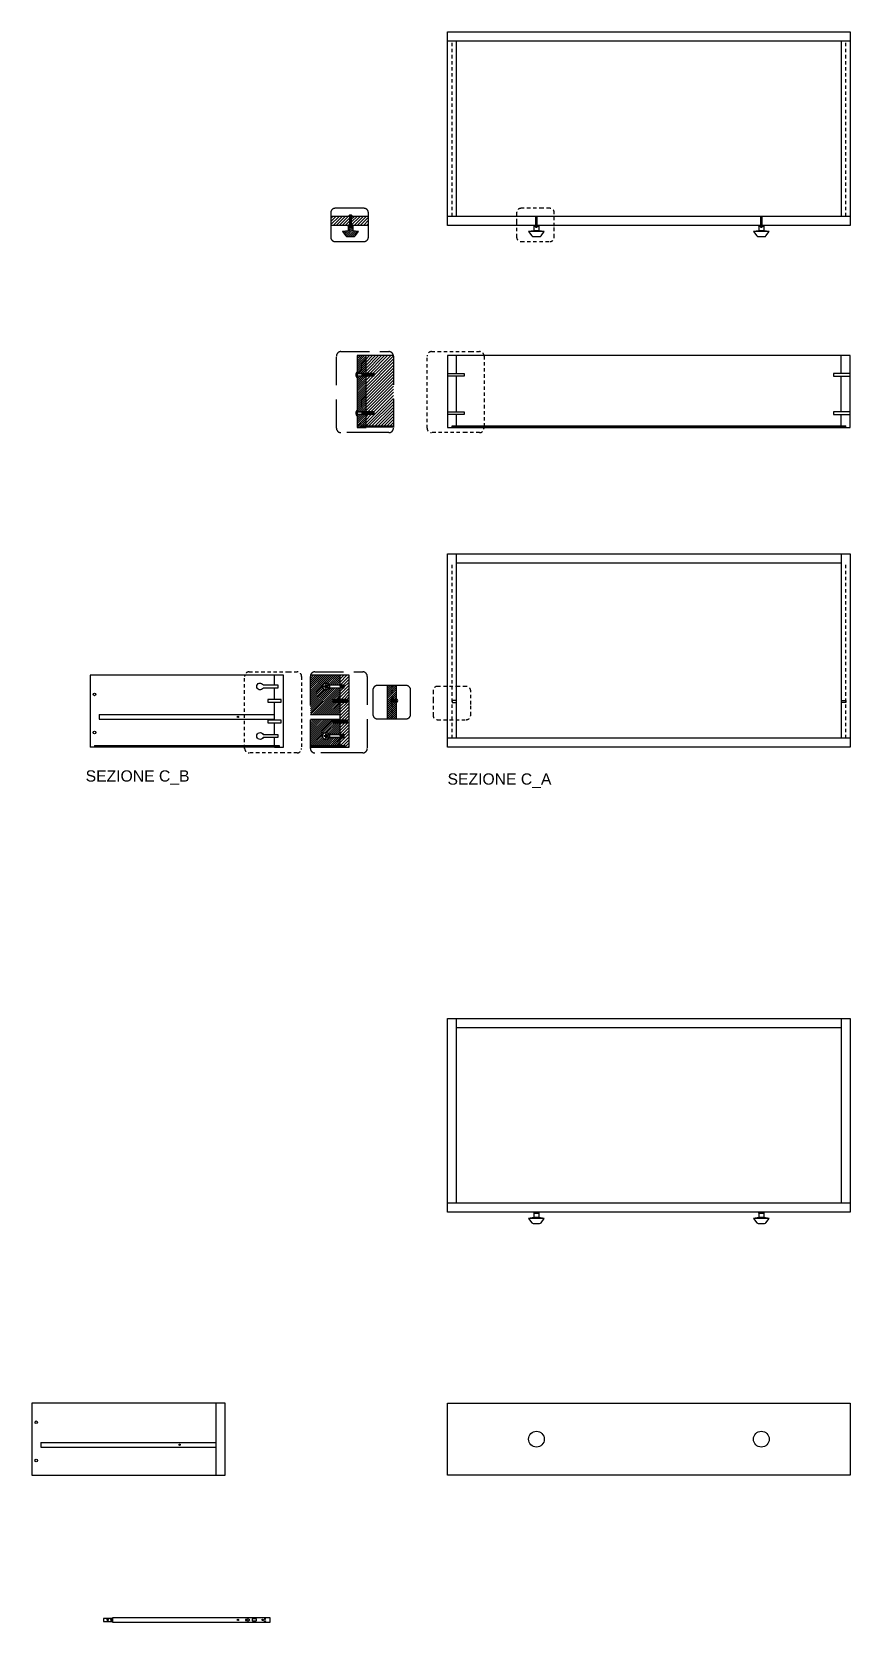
# Model space of a CAD drawing. Header units: millimetres. Extents: x 26 to 1126, y -10 to 924.
# Drawn here: x 944.1 to 1126.1, y 400.4 to 753.7 of the extents above; entities that cross this region are included whole.
import ezdxf

# ---------------------------------------------------------------- set-up
doc = ezdxf.new("R2010")
doc.units = ezdxf.units.MM
doc.linetypes.add('JIS_02_0.7', pattern=[1.35, 0.75, -0.6])
doc.linetypes.add('TRATTEGGIATA2', pattern=[9.525, 6.35, -3.175])
for name, color, linetype in [('campitura', 9, 'Continuous'), ('elementi sezionati', 5, 'Continuous'), ('Sez1', 150, 'Continuous'), ('sezioni', 2, 'Continuous'), ('sezioni1-10', 170, 'Continuous'), ('simboli', 7, 'Continuous'), ('Vano viti', 130, 'Continuous'), ('Viti', 50, 'Continuous'), ('viti dietro', 249, 'Continuous')]:
    doc.layers.add(name, color=color, linetype=linetype)
doc.styles.get("Standard").update_dxf_attribs({"font": 'arial.ttf'})

# ---------------------------------------------------------------- blocks, each defined once
blk = doc.blocks.new('d')
for p, q in [((40.43, 232.18), (40.47, 232.22)), ((40.46, 231.87), (40.43, 231.84)), ((40.49, 232.17), (40.46, 231.87)), ((40.48, 231.82), (40.46, 231.87)), ((40.47, 232.22), (40.49, 232.17)), ((40.53, 231.87), (40.48, 231.82)), ((40.49, 232.17), (40.54, 232.22)), ((40.56, 232.17), (40.53, 231.87)), ((40.55, 231.82), (40.53, 231.87)), ((40.54, 232.22), (40.56, 232.17)), ((40.6, 231.87), (40.55, 231.82)), ((40.56, 232.17), (40.61, 232.22)), ((40.63, 232.17), (40.6, 231.87)), ((40.62, 231.82), (40.6, 231.87)), ((40.61, 232.22), (40.63, 232.17)), ((40.67, 231.87), (40.62, 231.82)), ((40.63, 232.17), (40.68, 232.22)), ((40.7, 232.17), (40.67, 231.87)), ((40.69, 231.82), (40.67, 231.87)), ((40.68, 232.22), (40.7, 232.17)), ((40.74, 231.87), (40.69, 231.82)), ((40.7, 232.17), (40.75, 232.22)), ((40.77, 232.17), (40.74, 231.87)), ((40.76, 231.82), (40.74, 231.87)), ((40.75, 232.22), (40.77, 232.17)), ((40.81, 231.87), (40.76, 231.82)), ((40.77, 232.17), (40.82, 232.22)), ((40.84, 232.17), (40.81, 231.87)), ((40.83, 231.82), (40.81, 231.87)), ((40.82, 232.22), (40.84, 232.17)), ((40.88, 231.87), (40.83, 231.82)), ((40.84, 232.17), (40.89, 232.22)), ((40.91, 232.17), (40.88, 231.87)), ((40.9, 231.82), (40.88, 231.87)), ((40.89, 232.22), (40.91, 232.17)), ((40.95, 231.87), (40.9, 231.82)), ((40.91, 232.17), (40.96, 232.22)), ((40.98, 232.17), (40.95, 231.87)), ((40.97, 231.82), (40.95, 231.87)), ((40.96, 232.22), (40.98, 232.17)), ((41.02, 231.87), (40.97, 231.82)), ((40.98, 232.17), (41.03, 232.22)), ((41.05, 232.17), (41.02, 231.87)), ((41.04, 231.82), (41.02, 231.87)), ((41.03, 232.22), (41.05, 232.17)), ((41.09, 231.87), (41.04, 231.82)), ((41.05, 232.17), (41.1, 232.22)), ((41.12, 232.17), (41.09, 231.87)), ((41.11, 231.82), (41.09, 231.87)), ((41.1, 232.22), (41.12, 232.17)), ((41.16, 231.87), (41.11, 231.82)), ((41.12, 232.17), (41.17, 232.22)), ((41.19, 232.17), (41.16, 231.87)), ((41.18, 231.82), (41.16, 231.87)), ((41.17, 232.22), (41.19, 232.17)), ((41.23, 231.87), (41.18, 231.82)), ((41.19, 232.17), (41.24, 232.22)), ((41.26, 232.17), (41.23, 231.87)), ((41.25, 231.82), (41.23, 231.87)), ((41.24, 232.22), (41.26, 232.17)), ((41.3, 231.87), (41.25, 231.82)), ((41.26, 232.17), (41.31, 232.22)), ((41.33, 232.17), (41.3, 231.87)), ((41.32, 231.82), (41.3, 231.87)), ((41.31, 232.22), (41.33, 232.17)), ((41.37, 231.87), (41.32, 231.82)), ((41.33, 232.17), (41.38, 232.22)), ((41.4, 232.17), (41.37, 231.87)), ((41.39, 231.82), (41.37, 231.87)), ((41.38, 232.22), (41.4, 232.17)), ((41.44, 231.87), (41.39, 231.82)), ((41.4, 232.17), (41.45, 232.22)), ((41.47, 232.17), (41.44, 231.87)), ((41.46, 231.82), (41.44, 231.87)), ((41.45, 232.22), (41.47, 232.17)), ((41.51, 231.87), (41.46, 231.82)), ((41.47, 232.17), (41.52, 232.22)), ((41.54, 232.17), (41.51, 231.87)), ((41.53, 231.82), (41.51, 231.87)), ((41.52, 232.22), (41.54, 232.17)), ((41.58, 231.87), (41.53, 231.82)), ((41.54, 232.17), (41.59, 232.22)), ((41.61, 232.17), (41.58, 231.87)), ((41.58, 231.87), (41.61, 231.87)), ((41.59, 232.22), (41.61, 232.17)), ((41.61, 232.17), (41.61, 232.17)), ((41.64, 231.9), (41.64, 232.15))]:
    blk.add_line(p, q)
blk.add_lwpolyline([(40.33, 232.45), (40.33, 231.59, 0.414214), (40.35, 231.57), (40.41, 231.57, 0.414214), (40.43, 231.59), (40.43, 232.45, 0.414214), (40.41, 232.47), (40.35, 232.47, 0.414214)], format="xyb", close=True)
for centre, radius, start, end in [((40.54, 232.02), 0.406, 120.5102, 239.4898), ((41.61, 232.15), 0.025, 0, 90), ((41.61, 231.9), 0.025, 270, 0)]:
    blk.add_arc(centre, radius, start, end)
blk = doc.blocks.new('101345')
for p, q in [((40.17, 264.99), (40.27, 265.05)), ((40.28, 264.46), (40.28, 265.06)), ((40.3, 265.06), (41.63, 265.06)), ((42.96, 265.06), (41.63, 265.06)), ((42.98, 264.46), (42.98, 265.06)), ((43.09, 264.99), (42.99, 265.05)), ((40.13, 264.91), (40.13, 264.61)), ((40.17, 264.53), (40.27, 264.47)), ((40.29, 264.46), (41.63, 264.46)), ((40.38, 264.94), (41.63, 264.94)), ((40.38, 264.82), (41.63, 264.82)), ((40.38, 264.7), (41.63, 264.7)), ((40.38, 264.58), (41.63, 264.58)), ((42.88, 264.94), (41.63, 264.94)), ((42.88, 264.82), (41.63, 264.82)), ((42.88, 264.7), (41.63, 264.7)), ((42.88, 264.58), (41.63, 264.58)), ((42.96, 264.46), (41.63, 264.46)), ((43.09, 264.53), (42.99, 264.47)), ((43.13, 264.91), (43.13, 264.61))]:
    blk.add_line(p, q)
for centre, radius, start, end in [((40.3, 265.01), 0.05, 90, 123.5668), ((42.96, 265.01), 0.05, 56.4332, 90), ((40.23, 264.91), 0.1, 123.5668, 180), ((40.23, 264.61), 0.1, 180, 236.2912), ((40.29, 264.51), 0.05, 236.2912, 270), ((42.96, 264.51), 0.05, 270, 303.7088), ((43.03, 264.91), 0.1, 0, 56.4332), ((43.03, 264.61), 0.1, 303.7088, 0)]:
    blk.add_arc(centre, radius, start, end)
blk = doc.blocks.new('*U18')
for points in [[(0.1, 0.05), (0.1, -0.2)], [(0.12, -0.2), (0.12, 0.05), (0.1, 0.05)], [(0.1, -0.3), (0.1, -0.55), (0.12, -0.55), (0.12, -0.3)]]:
    blk.add_lwpolyline(points)
blk = doc.blocks.new('*U19')
at = {"color": 0, "linetype": 'ByBlock', "lineweight": -2, "transparency": 16777216}
for p in [(41.43, 258.59), (41.62, 258.59), (41.81, 258.59), (42.01, 258.59), (42.2, 258.59), (42.39, 258.59), (42.59, 258.59), (42.78, 258.59), (42.97, 258.59), (43.16, 258.59), (43.36, 258.59), (43.55, 258.59), (43.74, 258.59)]:
    blk.add_blockref('*U18', p, dxfattribs=at)
blk = doc.blocks.new('110519')
for p, q in [((40.43, 258.99), (40.43, 257.69)), ((40.43, 258.64), (41.48, 258.64)), ((41.48, 258.04), (40.43, 258.04)), ((41.53, 258.59), (41.53, 258.09)), ((41.53, 258.59), (41.63, 258.59)), ((41.53, 258.39), (43.97, 258.39)), ((41.53, 258.34), (43.94, 258.34)), ((41.53, 258.29), (43.97, 258.29)), ((41.63, 258.09), (41.53, 258.09)), ((41.65, 258.59), (41.83, 258.58)), ((41.83, 258.1), (41.65, 258.09)), ((41.85, 258.58), (42.02, 258.58)), ((42.02, 258.1), (41.85, 258.1)), ((42.04, 258.58), (42.21, 258.58)), ((42.21, 258.1), (42.04, 258.1)), ((42.23, 258.58), (42.4, 258.57)), ((42.6, 258.11), (42.23, 258.1)), ((42.42, 258.57), (42.6, 258.57)), ((42.62, 258.57), (42.79, 258.56)), ((42.79, 258.12), (42.62, 258.11)), ((42.81, 258.56), (42.98, 258.56)), ((42.98, 258.12), (42.81, 258.12)), ((43, 258.56), (43.18, 258.56)), ((43.18, 258.12), (43, 258.12)), ((43.2, 258.56), (43.37, 258.55)), ((43.37, 258.13), (43.2, 258.12)), ((43.39, 258.55), (43.56, 258.55)), ((43.56, 258.13), (43.39, 258.13)), ((43.58, 258.55), (43.95, 258.54)), ((43.75, 258.14), (43.58, 258.13)), ((43.95, 258.14), (43.77, 258.14)), ((43.95, 258.35), (43.97, 258.39)), ((43.95, 258.33), (43.97, 258.29)), ((43.97, 258.54), (43.99, 258.54)), ((43.99, 258.14), (43.97, 258.14))]:
    blk.add_line(p, q)
for centre, radius, start, end in [((40.98, 258.34), 0.852, 130.3, 229.7), ((41.48, 258.59), 0.05, 0, 90), ((41.48, 258.09), 0.05, 270, 0), ((43.93, 258.38), 0.0425, 283.0951, 304.2961), ((43.93, 258.3), 0.0425, 55.7039, 76.9049), ((43.99, 258.44), 0.1, 41.8103, 90), ((43.99, 258.24), 0.1, 270, 318.1897), ((43.88, 258.34), 0.25, 318.1897, 41.8103)]:
    blk.add_arc(centre, radius, start, end)
blk.add_blockref('*U19', (0.1, 0))
blk = doc.blocks.new('100413')
for p, q in [((40.46, 249.33), (40.43, 249.36)), ((40.43, 249.02), (40.47, 248.98)), ((40.48, 249.38), (40.46, 249.33)), ((40.49, 249.03), (40.46, 249.33)), ((40.47, 248.98), (40.49, 249.03)), ((40.53, 249.33), (40.48, 249.38)), ((40.49, 249.03), (40.54, 248.98)), ((40.55, 249.38), (40.53, 249.33)), ((40.56, 249.03), (40.53, 249.33)), ((40.54, 248.98), (40.56, 249.03)), ((40.6, 249.33), (40.55, 249.38)), ((40.56, 249.03), (40.61, 248.98)), ((40.62, 249.38), (40.6, 249.33)), ((40.63, 249.03), (40.6, 249.33)), ((40.61, 248.98), (40.63, 249.03)), ((40.67, 249.33), (40.62, 249.38)), ((40.63, 249.03), (40.68, 248.98)), ((40.69, 249.38), (40.67, 249.33)), ((40.7, 249.03), (40.67, 249.33)), ((40.68, 248.98), (40.7, 249.03)), ((40.74, 249.33), (40.69, 249.38)), ((40.7, 249.03), (40.75, 248.98)), ((40.76, 249.38), (40.74, 249.33)), ((40.77, 249.03), (40.74, 249.33)), ((40.75, 248.98), (40.77, 249.03)), ((40.81, 249.33), (40.76, 249.38)), ((40.77, 249.03), (40.82, 248.98)), ((40.83, 249.38), (40.81, 249.33)), ((40.84, 249.03), (40.81, 249.33)), ((40.82, 248.98), (40.84, 249.03)), ((40.88, 249.33), (40.83, 249.38)), ((40.84, 249.03), (40.89, 248.98)), ((40.9, 249.38), (40.88, 249.33)), ((40.91, 249.03), (40.88, 249.33)), ((40.89, 248.98), (40.91, 249.03)), ((40.95, 249.33), (40.9, 249.38)), ((40.91, 249.03), (40.96, 248.98)), ((40.97, 249.38), (40.95, 249.33)), ((40.98, 249.03), (40.95, 249.33)), ((40.96, 248.98), (40.98, 249.03)), ((41.02, 249.33), (40.97, 249.38)), ((40.98, 249.03), (41.03, 248.98)), ((41.04, 249.38), (41.02, 249.33)), ((41.05, 249.03), (41.02, 249.33)), ((41.03, 248.98), (41.05, 249.03)), ((41.09, 249.33), (41.04, 249.38)), ((41.05, 249.03), (41.1, 248.98)), ((41.11, 249.38), (41.09, 249.33)), ((41.12, 249.03), (41.09, 249.33)), ((41.1, 248.98), (41.12, 249.03)), ((41.16, 249.33), (41.11, 249.38)), ((41.12, 249.03), (41.17, 248.98)), ((41.18, 249.38), (41.16, 249.33)), ((41.19, 249.03), (41.16, 249.33)), ((41.17, 248.98), (41.19, 249.03)), ((41.23, 249.33), (41.18, 249.38)), ((41.19, 249.03), (41.24, 248.98)), ((41.25, 249.38), (41.23, 249.33)), ((41.26, 249.03), (41.23, 249.33)), ((41.24, 248.98), (41.26, 249.03)), ((41.3, 249.33), (41.25, 249.38)), ((41.26, 249.03), (41.31, 248.98)), ((41.32, 249.38), (41.3, 249.33)), ((41.33, 249.03), (41.3, 249.33)), ((41.31, 248.98), (41.33, 249.03)), ((41.37, 249.33), (41.32, 249.38)), ((41.33, 249.03), (41.38, 248.98)), ((41.39, 249.38), (41.37, 249.33)), ((41.4, 249.03), (41.37, 249.33)), ((41.38, 248.98), (41.4, 249.03)), ((41.44, 249.33), (41.39, 249.38)), ((41.4, 249.03), (41.45, 248.98)), ((41.46, 249.38), (41.44, 249.33)), ((41.47, 249.03), (41.44, 249.33)), ((41.45, 248.98), (41.47, 249.03)), ((41.51, 249.33), (41.46, 249.38)), ((41.47, 249.03), (41.52, 248.98)), ((41.53, 249.38), (41.51, 249.33)), ((41.54, 249.03), (41.51, 249.33)), ((41.52, 248.98), (41.54, 249.03)), ((41.58, 249.33), (41.53, 249.38)), ((41.54, 249.03), (41.59, 248.98)), ((41.6, 249.38), (41.58, 249.33)), ((41.61, 249.03), (41.58, 249.33)), ((41.59, 248.98), (41.61, 249.03)), ((41.65, 249.33), (41.6, 249.38)), ((41.61, 249.03), (41.66, 248.98)), ((41.67, 249.38), (41.65, 249.33)), ((41.68, 249.03), (41.65, 249.33)), ((41.66, 248.98), (41.68, 249.03)), ((41.72, 249.33), (41.67, 249.38)), ((41.68, 249.03), (41.73, 248.98)), ((41.74, 249.38), (41.72, 249.33)), ((41.75, 249.03), (41.72, 249.33)), ((41.73, 248.98), (41.75, 249.03)), ((41.79, 249.33), (41.74, 249.38)), ((41.75, 249.03), (41.8, 248.98)), ((41.81, 249.38), (41.79, 249.33)), ((41.82, 249.03), (41.79, 249.33)), ((41.8, 248.98), (41.82, 249.03)), ((41.86, 249.33), (41.81, 249.38)), ((41.82, 249.03), (41.87, 248.98)), ((41.88, 249.38), (41.86, 249.33)), ((41.89, 249.03), (41.86, 249.33)), ((41.87, 248.98), (41.89, 249.03)), ((41.93, 249.33), (41.88, 249.38)), ((41.89, 249.03), (41.94, 248.98)), ((41.95, 249.38), (41.93, 249.33)), ((41.96, 249.03), (41.93, 249.33)), ((41.94, 248.98), (41.96, 249.03)), ((42, 249.33), (41.95, 249.38)), ((41.96, 249.03), (42.01, 248.98)), ((42.02, 249.38), (42, 249.33)), ((42.03, 249.03), (42, 249.33)), ((42.01, 248.98), (42.03, 249.03)), ((42.07, 249.33), (42.02, 249.38)), ((42.03, 249.03), (42.08, 248.98)), ((42.09, 249.38), (42.07, 249.33)), ((42.1, 249.03), (42.07, 249.33)), ((42.08, 248.98), (42.1, 249.03)), ((42.14, 249.33), (42.09, 249.38)), ((42.1, 249.03), (42.15, 248.98)), ((42.16, 249.38), (42.14, 249.33)), ((42.17, 249.03), (42.14, 249.33)), ((42.15, 248.98), (42.17, 249.03)), ((42.21, 249.33), (42.16, 249.38)), ((42.17, 249.03), (42.22, 248.98)), ((42.23, 249.38), (42.21, 249.33)), ((42.24, 249.03), (42.21, 249.33)), ((42.22, 248.98), (42.24, 249.03)), ((42.28, 249.33), (42.23, 249.38)), ((42.24, 249.03), (42.29, 248.98)), ((42.3, 249.38), (42.28, 249.33)), ((42.31, 249.03), (42.28, 249.33)), ((42.29, 248.98), (42.31, 249.03)), ((42.35, 249.33), (42.3, 249.38)), ((42.31, 249.03), (42.36, 248.98)), ((42.37, 249.38), (42.35, 249.33)), ((42.38, 249.03), (42.35, 249.33)), ((42.36, 248.98), (42.38, 249.03)), ((42.42, 249.33), (42.37, 249.38)), ((42.38, 249.03), (42.43, 248.98)), ((42.44, 249.38), (42.42, 249.33)), ((42.45, 249.03), (42.42, 249.33)), ((42.43, 248.98), (42.45, 249.03)), ((42.49, 249.33), (42.44, 249.38)), ((42.45, 249.03), (42.5, 248.98)), ((42.51, 249.38), (42.49, 249.33)), ((42.52, 249.03), (42.49, 249.33)), ((42.5, 248.98), (42.52, 249.03)), ((42.56, 249.33), (42.51, 249.38)), ((42.52, 249.03), (42.57, 248.98)), ((42.58, 249.38), (42.56, 249.33)), ((42.59, 249.03), (42.56, 249.33)), ((42.57, 248.98), (42.59, 249.03)), ((42.63, 249.33), (42.58, 249.38)), ((42.59, 249.03), (42.64, 248.98)), ((42.65, 249.38), (42.63, 249.33)), ((42.66, 249.03), (42.63, 249.33)), ((42.64, 248.98), (42.66, 249.03)), ((42.7, 249.33), (42.65, 249.38)), ((42.66, 249.03), (42.71, 248.98)), ((42.72, 249.38), (42.7, 249.33)), ((42.73, 249.03), (42.7, 249.33)), ((42.71, 248.98), (42.73, 249.03)), ((42.77, 249.33), (42.72, 249.38)), ((42.73, 249.03), (42.78, 248.98)), ((42.8, 249.03), (42.77, 249.33)), ((42.77, 249.33), (42.8, 249.33)), ((42.78, 248.98), (42.8, 249.03)), ((42.8, 249.03), (42.8, 249.03)), ((42.83, 249.3), (42.83, 249.05))]:
    blk.add_line(p, q)
blk.add_lwpolyline([(40.33, 248.75), (40.33, 249.61, -0.414214), (40.35, 249.63), (40.41, 249.63, -0.414214), (40.43, 249.61), (40.43, 248.75, -0.414214), (40.41, 248.73), (40.35, 248.73, -0.414214)], format="xyb", close=True)
for centre, radius, start, end in [((40.54, 249.18), 0.406, 120.5102, 239.4898), ((42.8, 249.3), 0.025, 0, 90), ((42.8, 249.05), 0.025, 270, 0)]:
    blk.add_arc(centre, radius, start, end)
blk = doc.blocks.new('*U68')
blk.add_lwpolyline([(-0.01, 0.05), (0, 0.15), (0.04, 0.05), (0.13, -0.45), (0.13, -0.55), (0.08, -0.45), (-0.01, 0.05)])
blk = doc.blocks.new('*U69')
at = {"layer": 'Viti', "color": 0, "linetype": 'ByBlock', "lineweight": -2, "transparency": 16777216}
for p in [(42.38, 270.66), (42.62, 270.66), (42.85, 270.66)]:
    blk.add_blockref('*U68', p, dxfattribs=at)
blk = doc.blocks.new('*U70')
blk.add_lwpolyline([(-0.01, 0.05), (0, 0.15), (0.04, 0.05), (0.13, -0.45), (0.13, -0.55), (0.08, -0.45), (-0.01, 0.05)])
blk = doc.blocks.new('*U71')
at = {"layer": 'Viti', "color": 0, "linetype": 'ByBlock', "lineweight": -2, "transparency": 16777216}
for p in [(42.38, 270.66), (42.62, 270.66), (42.85, 270.66)]:
    blk.add_blockref('*U70', p, dxfattribs=at)

msp = doc.modelspace()

# ---------------------------------------------------------------- hatches: boundary and pattern name
at = {"layer": 'campitura'}
h = msp.add_hatch(dxfattribs=at)
h.set_pattern_fill('ANSI31', color=256, scale=0.15)
h.paths.add_polyline_path([(1014.75, 710.72), (1014.75, 712.72), (1010.59, 712.72), (1010.59, 711.51), (1010.59, 710.72)])
h.paths.add_polyline_path([(1015.23, 712.72), (1015.23, 710.72), (1018.96, 710.72), (1018.96, 712.72)])
h = msp.add_hatch(dxfattribs=at)
h.set_pattern_fill('ANSI31', color=256, scale=0.1)
h.paths.add_polyline_path([(1016.74, 709.32), (1013.24, 709.32), (1013.97, 708.37, 0.232274), (1014.29, 708.22), (1015.69, 708.22, 0.232274), (1016.01, 708.37)])
h.paths.add_polyline_path([(1015.54, 709.52), (1014.44, 709.52), (1013.24, 709.32), (1016.74, 709.32)])
h.paths.add_polyline_path([(1015.59, 710.72), (1015.15, 710.72), (1015.19, 710.7), (1015.14, 710.65), (1015.19, 710.63), (1015.14, 710.58), (1015.19, 710.56), (1015.14, 710.52), (1015.54, 710.52, 0.414214), (1015.59, 710.57)])
h.paths.add_polyline_path([(1014.84, 710.63), (1014.79, 710.65), (1014.84, 710.7), (1014.79, 710.72), (1014.39, 710.72), (1014.39, 710.57, 0.414214), (1014.44, 710.52), (1014.8, 710.52), (1014.84, 710.56), (1014.79, 710.58)])
h.paths.add_polyline_path([(1014.75, 710.28), (1014.75, 710.52), (1014.44, 710.52), (1014.44, 709.52), (1015.54, 709.52), (1015.54, 710.52), (1015.23, 710.52), (1015.23, 710.28)])
h = msp.add_hatch(dxfattribs=at)
h.set_pattern_fill('ANSI31', color=256, scale=0.1)
h.paths.add_polyline_path([(1016.44, 677.86), (1018.41, 677.86), (1018.44, 681.77), (1016.44, 681.77)])
h = msp.add_hatch(dxfattribs=at)
h.set_pattern_fill('ANSI31', color=256, scale=0.15)
edge = h.paths.add_edge_path()
edge.add_line((1020.18, 668.68), (1018.44, 668.68))
edge.add_line((1018.44, 668.68), (1018.44, 666.17))
edge.add_line((1018.44, 666.17), (1024.53, 666.17))
edge.add_line((1024.53, 666.17), (1024.53, 672.16))
edge.add_line((1024.53, 672.16), (1024.53, 681.67))
edge.add_arc((1023.53, 681.67), 1, 0, 5.7987)
edge.add_line((1024.53, 681.77), (1018.44, 681.77))
edge.add_line((1018.44, 681.77), (1018.44, 677.86))
edge.add_line((1018.44, 677.86), (1020.18, 677.86))
edge.add_line((1020.18, 677.86), (1020.18, 677.18))
edge.add_line((1020.18, 677.18), (1018.44, 677.18))
edge.add_line((1018.44, 677.18), (1018.44, 669.36))
edge.add_line((1018.44, 669.36), (1020.18, 669.36))
edge.add_line((1020.18, 669.36), (1020.18, 668.68))
h = msp.add_hatch(dxfattribs=at)
h.set_pattern_fill('ANSI31', color=256, scale=0.1)
h.paths.add_polyline_path([(1016.44, 669.36), (1018.41, 669.36), (1018.44, 673.5), (1018.44, 677.18), (1016.44, 677.18), (1016.44, 673.92)])
h.paths.add_polyline_path([(1018.44, 668.68), (1016.44, 668.68), (1016.44, 665.77), (1018.44, 665.77), (1018.44, 665.97), (1017.44, 665.97), (1017.44, 666.17), (1018.44, 666.17)])
h = msp.add_hatch(dxfattribs=at)
h.set_pattern_fill('ANSI31', color=256, scale=0.08)
h.paths.add_polyline_path([(1024.53, 666.17), (1017.44, 666.17), (1017.44, 665.97), (1024.53, 665.97)])
h = msp.add_hatch(dxfattribs=at)
h.set_pattern_fill('ANSI31', color=256, scale=0.1)
edge = h.paths.add_edge_path()
edge.add_line((1012.7, 596.88), (1010.18, 596.88))
edge.add_arc((1009.5, 597.27), 0.79, 29.5821, 330.4179, ccw=False)
edge.add_line((1010.18, 597.66), (1012.7, 597.66))
edge.add_line((1012.7, 597.66), (1012.7, 600.13))
edge.add_line((1012.7, 600.13), (1011.15, 600.13))
edge.add_line((1011.15, 600.13), (1011.15, 600.81))
edge.add_line((1011.15, 600.81), (1012.7, 600.81))
edge.add_line((1012.7, 600.81), (1012.7, 601.02))
edge.add_line((1012.7, 601.02), (1006.06, 601.02))
edge.add_line((1006.06, 601.02), (1006.06, 595.17))
edge.add_line((1006.06, 595.17), (1012.7, 595.17))
edge.add_line((1012.7, 595.17), (1012.7, 596.88))
edge = h.paths.add_edge_path()
edge.add_line((1012.7, 607.88), (1010.18, 607.88))
edge.add_arc((1009.5, 608.27), 0.79, 29.5821, 330.4179, ccw=False)
edge.add_line((1010.18, 608.66), (1012.7, 608.66))
edge.add_line((1012.7, 608.66), (1012.7, 610.77))
edge.add_line((1012.7, 610.77), (1006.09, 610.77))
edge.add_arc((1007.06, 610.52), 1, 165.7574, 180)
edge.add_line((1006.06, 610.52), (1006.06, 602.02))
edge.add_line((1006.06, 602.02), (1012.7, 602.02))
edge.add_line((1012.7, 602.02), (1012.7, 604.73))
edge.add_line((1012.7, 604.73), (1011.15, 604.73))
edge.add_line((1011.15, 604.73), (1011.15, 605.41))
edge.add_line((1011.15, 605.41), (1012.7, 605.41))
edge.add_line((1012.7, 605.41), (1012.7, 607.88))
h = msp.add_hatch(dxfattribs=at)
h.set_pattern_fill('ANSI31', color=256, scale=0.15)
h.paths.add_polyline_path([(1012.7, 608.66), (1013.54, 608.66), (1013.54, 607.88), (1012.7, 607.88), (1012.7, 605.41), (1014.23, 605.41), (1014.23, 604.73), (1012.7, 604.73), (1012.7, 600.81), (1014.24, 600.81), (1014.24, 600.13), (1012.7, 600.13), (1012.7, 597.66), (1013.54, 597.66), (1013.54, 596.88), (1012.7, 596.88), (1012.7, 595.17), (1013.7, 595.17), (1013.7, 594.97), (1012.7, 594.97), (1012.7, 594.77), (1014.7, 594.77), (1014.7, 610.77), (1012.7, 610.77)])
h = msp.add_hatch(dxfattribs=at)
h.set_pattern_fill('ANSI31', color=256, scale=0.1)
h.paths.add_polyline_path([(1024.22, 605.35), (1025.22, 605.35), (1025.22, 608.48), (1024.22, 608.48)])
h.paths.add_polyline_path([(1024.22, 604.87), (1023.97, 604.87), (1023.97, 605.35), (1024.22, 605.35), (1024.22, 608.48), (1023.22, 608.48), (1023.22, 601.08), (1024.22, 601.08)])
h.paths.add_polyline_path([(1025.22, 604.87), (1024.22, 604.87), (1024.22, 601.08), (1025.22, 601.08)])
h = msp.add_hatch(dxfattribs=at)
h.set_pattern_fill('ANSI31', color=256, scale=0.08)
h.paths.add_polyline_path([(1013.7, 595.17), (1006.06, 595.17), (1006.06, 594.97), (1013.7, 594.97)])

# ---------------------------------------------------------------- linework, layer by layer
at = {"linetype": 'JIS_02_0.7'}
for p, q in [((1037.57, 712.72), (1037.57, 751.72)), ((1125.07, 712.72), (1125.07, 751.72)), ((1037.57, 596.77), (1037.57, 635.77)), ((1125.07, 596.77), (1125.07, 635.77)), ((1024.22, 605.35), (1024.22, 608.48)), ((1024.22, 601.08), (1024.22, 604.87))]:
    msp.add_line(p, q, dxfattribs=at)
for p, q in [((1055.77, 710.52), (1055.77, 709.52)), ((1056.87, 710.52), (1056.87, 709.52)), ((1105.77, 710.52), (1105.77, 709.52)), ((1106.87, 710.52), (1106.87, 709.52)), ((1058.07, 709.32), (1054.57, 709.32)), ((1108.07, 709.32), (1104.57, 709.32)), ((1038.57, 493.47), (1038.57, 534.47)), ((1124.07, 534.47), (1124.07, 493.47)), ((1038.57, 532.47), (1124.07, 532.47)), ((1126.07, 493.47), (1036.57, 493.47)), ((1055.77, 491.27), (1055.77, 490.27)), ((1056.87, 491.27), (1056.87, 490.27)), ((1105.77, 491.27), (1105.77, 490.27)), ((1106.87, 491.27), (1106.87, 490.27)), ((1058.07, 490.07), (1054.57, 490.07)), ((1108.07, 490.07), (1104.57, 490.07)), ((985.14, 433.04), (985.14, 449.04)), ((946.14, 440.29), (985.14, 440.29)), ((946.14, 440.29), (946.14, 439.29)), ((946.14, 439.29), (985.14, 439.29)), ((993.89, 401.13), (993.31, 401.13)), ((993.89, 400.63), (993.31, 400.63))]:
    msp.add_line(p, q)
for points in [[(1056.12, 710.72), (1055.72, 710.72), (1055.72, 710.57, 0.414214), (1055.77, 710.52), (1056.12, 710.52)], [(1056.52, 710.52), (1056.87, 710.52, 0.414214), (1056.92, 710.57), (1056.92, 710.72)], [(1106.12, 710.72), (1105.72, 710.72), (1105.72, 710.57, 0.414214), (1105.77, 710.52), (1106.12, 710.52)], [(1106.52, 710.52), (1106.87, 710.52, 0.414214), (1106.92, 710.57), (1106.92, 710.72)], [(1057.03, 708.22, 0.232274), (1057.35, 708.37), (1058.07, 709.32), (1056.87, 709.52), (1055.77, 709.52), (1054.57, 709.32), (1055.3, 708.37, 0.232274), (1055.62, 708.22), (1057.03, 708.22)], [(1107.03, 708.22, 0.232274), (1107.35, 708.37), (1108.07, 709.32), (1106.87, 709.52), (1105.77, 709.52), (1104.57, 709.32), (1105.3, 708.37, 0.232274), (1105.62, 708.22), (1107.03, 708.22)], [(1056.92, 491.47), (1055.72, 491.47), (1055.72, 491.32, 0.414214), (1055.77, 491.27), (1056.87, 491.27, 0.414214), (1056.92, 491.32), (1056.92, 491.47)], [(1106.92, 491.47), (1105.72, 491.47), (1105.72, 491.32, 0.414214), (1105.77, 491.27), (1106.87, 491.27, 0.414214), (1106.92, 491.32), (1106.92, 491.47)], [(1057.03, 488.97, 0.232274), (1057.35, 489.12), (1058.07, 490.07), (1056.87, 490.27), (1055.77, 490.27), (1054.57, 490.07), (1055.3, 489.12, 0.232274), (1055.62, 488.97), (1057.03, 488.97)], [(1107.03, 488.97, 0.232274), (1107.35, 489.12), (1108.07, 490.07), (1106.87, 490.27), (1105.77, 490.27), (1104.57, 490.07), (1105.3, 489.12, 0.232274), (1105.62, 488.97), (1107.03, 488.97)], [(991.61, 400.98), (991.61, 400.78), (992.08, 400.78, -0.414214), (992.11, 400.75), (992.11, 400.65, 0.557536), (992.13, 400.64), (992.59, 400.87, 0.618034), (992.59, 400.89), (992.13, 401.12, 0.557536), (992.11, 401.11), (992.11, 401.01, -0.414214), (992.08, 400.98), (991.61, 400.98), (992.08, 400.98)]]:
    msp.add_lwpolyline(points, format="xyb")
for points in [[(1056.92, 710.72), (1056.52, 710.72)], [(1106.92, 710.72), (1106.52, 710.72)], [(1036.57, 491.47), (1036.57, 534.47), (1126.07, 534.47), (1126.07, 491.47), (1036.57, 491.47)], [(987.14, 433.04), (987.14, 449.04), (944.14, 449.04), (944.14, 433.04)], [(1036.57, 449.04), (1126.07, 449.04), (1126.07, 433.04), (1036.57, 433.04), (1036.57, 449.04)], [(944.14, 433.04), (985.14, 433.04)], [(985.14, 433.04), (987.14, 433.04)], [(962.1, 401.23), (960.1, 401.23), (960.1, 400.53), (962.1, 400.53)]]:
    msp.add_lwpolyline(points)
msp.add_lwpolyline([(997.1, 401.38), (962.1, 401.38), (962.1, 400.38), (997.1, 400.38)], close=True)
for points in [[(995.83, 401.13, 0.414214), (995.9, 401.05), (996, 401.05, 0.414214), (996.08, 401.13, 0.414214), (996, 401.2), (995.9, 401.2, 0.414214)], [(995.83, 400.63, -0.414214), (995.9, 400.7), (996, 400.7, -0.414214), (996.08, 400.63, -0.414214), (996, 400.55), (995.9, 400.55, -0.414214)]]:
    msp.add_lwpolyline(points, format="xyb", close=True)
for centre, radius in [((945.14, 444.79), 0.3), ((1056.32, 441.04), 1.75), ((1106.32, 441.04), 1.75), ((976.99, 439.79), 0.15), ((945.14, 436.29), 0.3), ((961, 400.88), 0.15), ((961.8, 400.88), 0.15), ((989.95, 400.88), 0.15), ((995.45, 400.88), 0.15)]:
    msp.add_circle(centre, radius)
for centre, radius, start, end in [((993.41, 400.88), 0.313, 153.6122, 206.3878), ((993.31, 400.93), 0.2, 90, 153.6122), ((993.31, 400.83), 0.2, 206.3878, 270), ((993.89, 400.93), 0.2, 26.3878, 90), ((993.89, 400.83), 0.2, 270, 333.6122), ((993.79, 400.88), 0.313, 333.6122, 26.3878)]:
    msp.add_arc(centre, radius, start, end)
at = {"layer": 'elementi sezionati'}
msp.add_line((1018.44, 665.77), (1018.44, 665.97), dxfattribs=at)
at = {"layer": 'Sez1'}
for p, q in [((1014.56, 712.72), (1010.59, 712.72)), ((1014.44, 710.52), (1014.44, 709.52)), ((1018.96, 712.72), (1015.42, 712.72)), ((1015.54, 710.52), (1015.54, 709.52)), ((1018.44, 677.86), (1018.44, 681.77)), ((1018.44, 673.5), (1018.44, 677.18)), ((1018.44, 669.36), (1018.44, 673.5)), ((1018.44, 666.17), (1018.44, 668.68)), ((1017.44, 666.17), (1024.53, 666.17)), ((1017.44, 665.97), (1017.44, 666.17)), ((1017.44, 665.97), (1024.53, 665.97)), ((1012.7, 608.66), (1012.7, 610.77)), ((1012.7, 605.41), (1012.7, 607.88)), ((1023.22, 601.08), (1023.22, 608.48)), ((1025.22, 605.54), (1025.22, 608.48)), ((1012.7, 600.81), (1012.7, 604.73)), ((1025.22, 601.08), (1025.22, 604.68)), ((1006.06, 602.02), (1012.7, 602.02)), ((1006.06, 601.02), (1012.7, 601.02)), ((1012.7, 597.66), (1012.7, 600.13)), ((1006.06, 595.17), (1013.7, 595.17)), ((1013.7, 594.97), (1006.06, 594.97)), ((1012.7, 595.17), (1012.7, 596.88)), ((1012.7, 594.77), (1012.7, 594.97)), ((1013.7, 595.17), (1013.7, 594.97))]:
    msp.add_line(p, q, dxfattribs=at)
for points in [[(1014.75, 710.72), (1010.59, 710.72)], [(1014.75, 712.72), (1014.75, 710.28), (1015.23, 710.28), (1015.23, 712.72)], [(1018.96, 710.72), (1015.23, 710.72)], [(1015.59, 710.72), (1015.23, 710.72)], [(1024.53, 681.77), (1016.44, 681.77), (1016.44, 678.17)], [(1016.44, 677.86), (1017.54, 677.86), (1020.18, 677.86), (1020.18, 677.18), (1016.44, 677.18)], [(1016.44, 676.87), (1016.44, 673.92)], [(1016.44, 673.92), (1016.44, 669.67)], [(1016.44, 669.36), (1017.54, 669.36), (1020.18, 669.36), (1020.18, 668.68), (1016.44, 668.68)], [(1016.44, 668.37), (1016.44, 665.77), (1016.44, 665.77)], [(1016.44, 665.77), (1018.44, 665.77)], [(1014.7, 594.77), (1014.7, 610.77), (1006.09, 610.77)], [(1025.22, 605.35), (1023.97, 605.35), (1023.97, 604.87), (1025.22, 604.87)], [(1006.06, 594.77), (1014.7, 594.77)]]:
    msp.add_lwpolyline(points, dxfattribs=at)
for points in [[(1014.75, 710.72), (1014.39, 710.72), (1014.39, 710.57, 0.414214), (1014.44, 710.52)], [(1015.54, 710.52, 0.414214), (1015.59, 710.57), (1015.59, 710.72)], [(1014.44, 709.52), (1013.24, 709.32), (1013.97, 708.37, 0.232274), (1014.29, 708.22), (1015.69, 708.22)], [(1015.69, 708.22, 0.232274), (1016.01, 708.37), (1016.74, 709.32), (1015.54, 709.52)]]:
    msp.add_lwpolyline(points, format="xyb", dxfattribs=at)
for points in [[(1010.18, 608.66), (1012.35, 608.66), (1013.54, 608.66), (1013.54, 607.88), (1012.35, 607.88), (1010.18, 607.88, -3.787237)], [(1010.18, 597.66), (1012.35, 597.66), (1013.54, 597.66), (1013.54, 596.88), (1012.35, 596.88), (1010.18, 596.88, -3.787237)]]:
    msp.add_lwpolyline(points, format="xyb", close=True, dxfattribs=at)
for points in [[(1011.15, 605.07), (1011.15, 605.41), (1014.23, 605.41), (1014.23, 604.73), (1011.15, 604.73)], [(1011.15, 600.47), (1011.15, 600.81), (1014.24, 600.81), (1014.24, 600.13), (1011.15, 600.13)]]:
    msp.add_lwpolyline(points, close=True, dxfattribs=at)
at = {"layer": 'sezioni1-10'}
for p, q in [((1036.57, 751.72), (1126.07, 751.72)), ((1038.57, 712.72), (1038.57, 751.72)), ((1124.07, 751.72), (1124.07, 712.72)), ((1126.07, 712.72), (1036.57, 712.72)), ((1038.57, 677.82), (1038.57, 681.77)), ((1124.07, 677.82), (1124.07, 681.77)), ((1038.57, 673.57), (1038.57, 677.22)), ((1124.07, 673.57), (1124.07, 677.22)), ((1038.57, 669.32), (1038.57, 673.57)), ((1124.07, 669.32), (1124.07, 673.57)), ((1038.57, 666.17), (1038.57, 668.72)), ((1124.07, 666.17), (1124.07, 668.72)), ((1037.57, 666.17), (1125.07, 666.17)), ((1037.57, 665.97), (1037.57, 666.17)), ((1037.57, 665.97), (1125.07, 665.97)), ((1038.57, 665.77), (1038.57, 665.97)), ((1124.07, 665.77), (1124.07, 665.97)), ((1125.07, 665.97), (1125.07, 666.17)), ((1038.57, 596.77), (1038.57, 637.77)), ((1124.07, 637.77), (1124.07, 596.77)), ((1038.57, 635.77), (1124.07, 635.77)), ((998.1, 608.62), (998.1, 610.77)), ((998.1, 605.37), (998.1, 607.92)), ((998.1, 600.77), (998.1, 604.77)), ((959.1, 602.02), (998.1, 602.02)), ((959.1, 602.02), (959.1, 601.02)), ((959.1, 601.02), (998.1, 601.02)), ((998.1, 597.62), (998.1, 600.17)), ((998.1, 594.77), (957.1, 594.77)), ((958.1, 595.17), (958.1, 594.97)), ((998.1, 595.17), (998.1, 596.92)), ((998.1, 594.77), (998.1, 594.97)), ((999.1, 595.17), (999.1, 594.97)), ((1126.07, 596.77), (1036.57, 596.77))]:
    msp.add_line(p, q, dxfattribs=at)
for points in [[(1036.57, 710.72), (1036.57, 753.72), (1126.07, 753.72), (1126.07, 710.72), (1106.52, 710.72)], [(1056.12, 710.72), (1036.57, 710.72)], [(1106.12, 710.72), (1056.52, 710.72)], [(1126.07, 665.77), (1126.07, 681.77), (1036.57, 681.77), (1036.57, 665.77), (1036.57, 665.77)], [(1036.57, 665.77), (1038.57, 665.77)], [(1038.57, 665.77), (1124.07, 665.77)], [(1124.07, 665.77), (1126.07, 665.77)], [(1036.57, 594.77), (1036.57, 637.77), (1126.07, 637.77), (1126.07, 594.77), (1036.57, 594.77)], [(1000.1, 594.77), (1000.1, 610.77), (957.1, 610.77), (957.1, 594.77)], [(958.1, 595.17), (999.1, 595.17)], [(958.1, 594.97), (999.1, 594.97)], [(998.1, 594.77), (1000.1, 594.77)]]:
    msp.add_lwpolyline(points, dxfattribs=at)
msp.add_circle((989.95, 601.52), 0.15, dxfattribs=at)
at = {"layer": 'simboli', "linetype": 'TRATTEGGIATA2'}
for points in [[(1010.59, 711.51), (1010.59, 708.11, 0.414214), (1011.59, 707.11), (1017.96, 707.11, 0.414214), (1018.96, 708.11), (1018.96, 710.52), (1018.96, 713.51, 0.414214), (1017.96, 714.51), (1016.34, 714.51), (1011.59, 714.51, 0.414214), (1010.59, 713.51)], [(1021.53, 682.67), (1023.53, 682.67, -0.414214), (1024.53, 681.67), (1024.53, 672.16), (1024.53, 665.66, -0.414214), (1023.53, 664.66), (1020.55, 664.66), (1012.87, 664.66, -0.414214), (1011.87, 665.66), (1011.87, 681.67, -0.414214), (1012.87, 682.67)], [(1015.72, 611.52), (1017.72, 611.52, -0.414214), (1018.72, 610.52), (1018.72, 601.02), (1018.72, 594.52, -0.414214), (1017.72, 593.52), (1014.73, 593.52), (1007.06, 593.52, -0.414214), (1006.06, 594.52), (1006.06, 610.52, -0.414214), (1007.06, 611.52)], [(1019.97, 605.48), (1019.97, 602.08, 0.414214), (1020.97, 601.08), (1027.35, 601.08, 0.414214), (1028.35, 602.08), (1028.35, 604.49), (1028.35, 607.48, 0.414214), (1027.35, 608.48), (1025.72, 608.48), (1020.97, 608.48, 0.414214), (1019.97, 607.48)]]:
    msp.add_lwpolyline(points, format="xyb", close=True, dxfattribs=at)
at = {"layer": 'simboli', "linetype": 'JIS_02_0.7'}
for points in [[(1051.92, 711.51), (1051.92, 708.11, 0.414214), (1052.92, 707.11), (1059.3, 707.11, 0.414214), (1060.3, 708.11), (1060.3, 710.52), (1060.3, 713.51, 0.414214), (1059.3, 714.51), (1057.67, 714.51), (1052.92, 714.51, 0.414214), (1051.92, 713.51)], [(1041.67, 682.67), (1043.67, 682.67, -0.414214), (1044.67, 681.67), (1044.67, 672.16), (1044.67, 665.66, -0.414214), (1043.67, 664.66), (1040.68, 664.66), (1033.01, 664.66, -0.414214), (1032.01, 665.66), (1032.01, 681.67, -0.414214), (1033.01, 682.67)], [(1001.12, 611.52), (1003.12, 611.52, -0.414214), (1004.12, 610.52), (1004.12, 601.02), (1004.12, 594.52, -0.414214), (1003.12, 593.52), (1000.13, 593.52), (992.46, 593.52, -0.414214), (991.46, 594.52), (991.46, 610.52, -0.414214), (992.46, 611.52)], [(1033.33, 605.29), (1033.33, 601.89, 0.414214), (1034.33, 600.89), (1040.71, 600.89, 0.414214), (1041.71, 601.89), (1041.71, 604.3), (1041.71, 607.29, 0.414214), (1040.71, 608.29), (1039.08, 608.29), (1034.33, 608.29, 0.414214), (1033.33, 607.29)]]:
    msp.add_lwpolyline(points, format="xyb", close=True, dxfattribs=at)
at = {"layer": 'Vano viti'}
for points in [[(1056.12, 712.72), (1056.12, 710.32), (1056.52, 710.32), (1056.52, 712.72)], [(1106.12, 712.72), (1106.12, 710.32), (1106.52, 710.32), (1106.52, 712.72)], [(1036.57, 677.82), (1040.27, 677.82), (1040.27, 677.22), (1036.57, 677.22)], [(1126.07, 677.82), (1122.37, 677.82), (1122.37, 677.22), (1126.07, 677.22)], [(1036.57, 669.32), (1040.27, 669.32), (1040.27, 668.72), (1036.57, 668.72)], [(1126.07, 669.32), (1122.37, 669.32), (1122.37, 668.72), (1126.07, 668.72)], [(999.6, 605.37), (996.6, 605.37), (996.6, 604.77), (999.6, 604.77), (999.6, 605.37)], [(1038.58, 605.12), (1037.58, 605.12), (1037.57, 604.72), (1038.58, 604.72)], [(1124.07, 605.12), (1125.07, 605.12), (1125.08, 604.72), (1124.07, 604.72)], [(999.6, 600.77), (996.6, 600.77), (996.6, 600.17), (999.6, 600.17), (999.6, 600.77)]]:
    msp.add_lwpolyline(points, dxfattribs=at)
for points in [[(995.56, 608.62), (998.8, 608.62), (998.8, 607.92), (995.56, 607.92, -4.038071)], [(995.56, 597.62), (998.8, 597.62), (998.8, 596.92), (995.56, 596.92, -4.038071)]]:
    msp.add_lwpolyline(points, format="xyb", close=True, dxfattribs=at)
for centre in [(958.1, 606.52), (958.1, 598.02)]:
    msp.add_circle(centre, 0.3, dxfattribs=at)
msp.add_arc((1009.5, 608.27), 0.75, 27.8181, 332.1819, dxfattribs=at)
at = {"layer": 'Viti'}
for p, q in [((1010.25, 608.47), (1010.22, 608.47)), ((1010.22, 608.07), (1010.25, 608.07)), ((1010.25, 608.55), (1010.25, 607.99)), ((1010.26, 608.58), (1010.3, 608.62)), ((1010.26, 607.95), (1010.3, 607.92)), ((1010.3, 608.62), (1010.3, 607.92)), ((1010.3, 608.62), (1012.7, 608.62)), ((1012.7, 607.92), (1010.3, 607.92)), ((1012.7, 608.62), (1012.7, 607.92)), ((1012.78, 608.02), (1012.7, 608.02)), ((1012.93, 608.52), (1012.75, 608.52)), ((1013.02, 608.02), (1012.83, 608.02)), ((1013.17, 608.52), (1012.98, 608.52)), ((1013.25, 608.02), (1013.07, 608.02)), ((1013.35, 608.52), (1013.22, 608.52)), ((1013.35, 608.02), (1013.3, 608.02)), ((1013.35, 608.52), (1013.35, 608.02)), ((1013.4, 608.47), (1013.35, 608.52)), ((1013.4, 608.07), (1013.35, 608.02)), ((1013.4, 608.47), (1013.4, 608.07)), ((1010.25, 597.47), (1010.22, 597.47)), ((1010.25, 597.55), (1010.25, 596.99)), ((1010.26, 597.58), (1010.3, 597.62)), ((1010.3, 597.62), (1010.3, 596.92)), ((1010.3, 597.62), (1012.7, 597.62)), ((1012.7, 597.62), (1012.7, 596.92)), ((1012.93, 597.52), (1012.75, 597.52)), ((1013.17, 597.52), (1012.98, 597.52)), ((1013.35, 597.52), (1013.22, 597.52)), ((1013.35, 597.52), (1013.35, 597.02)), ((1013.4, 597.47), (1013.35, 597.52)), ((1013.4, 597.47), (1013.4, 597.07)), ((1010.22, 597.07), (1010.25, 597.07)), ((1010.26, 596.95), (1010.3, 596.92)), ((1012.7, 596.92), (1010.3, 596.92)), ((1012.78, 597.02), (1012.7, 597.02)), ((1013.02, 597.02), (1012.83, 597.02)), ((1013.25, 597.02), (1013.07, 597.02)), ((1013.35, 597.02), (1013.3, 597.02)), ((1013.4, 597.07), (1013.35, 597.02))]:
    msp.add_line(p, q, dxfattribs=at)
for points in [[(1009.45, 608.32), (1009.05, 608.32), (1009.05, 608.22), (1009.45, 608.22)], [(1009.55, 608.32), (1009.55, 608.72), (1009.45, 608.72), (1009.45, 608.32)], [(1009.45, 608.22), (1009.45, 607.82), (1009.55, 607.82), (1009.55, 608.22)], [(1009.55, 608.22), (1009.95, 608.22), (1009.95, 608.32), (1009.55, 608.32)], [(1009.45, 597.32), (1009.05, 597.32), (1009.05, 597.22), (1009.45, 597.22)], [(1009.55, 597.32), (1009.55, 597.72), (1009.45, 597.72), (1009.45, 597.32)], [(1009.45, 597.22), (1009.45, 596.82), (1009.55, 596.82), (1009.55, 597.22)], [(1009.55, 597.22), (1009.95, 597.22), (1009.95, 597.32), (1009.55, 597.32)]]:
    msp.add_lwpolyline(points, dxfattribs=at)
for centre in [(1009.5, 608.27), (1009.5, 597.27)]:
    msp.add_circle(centre, 0.75, dxfattribs=at)
for centre, start, end in [((1010.3, 608.55), 135, 180), ((1010.3, 607.99), 180, 225), ((1010.3, 597.55), 135, 180), ((1010.3, 596.99), 180, 225)]:
    msp.add_arc(centre, 0.05, start, end, dxfattribs=at)
at = {"layer": 'viti dietro'}
for p, q in [((1009.5, 608.54), (1009.5, 607.99)), ((1009.55, 608.59), (1009.55, 607.94)), ((1009.55, 608.59), (1009.8, 608.59)), ((1009.8, 607.94), (1009.55, 607.94)), ((1009.8, 608.59), (1009.8, 607.94)), ((1010.22, 608.47), (1009.8, 608.47)), ((1009.8, 608.07), (1010.22, 608.07)), ((1009.5, 597.54), (1009.5, 596.99)), ((1009.55, 597.59), (1009.55, 596.94)), ((1009.55, 597.59), (1009.8, 597.59)), ((1009.8, 597.59), (1009.8, 596.94)), ((1010.22, 597.47), (1009.8, 597.47)), ((1009.8, 596.94), (1009.55, 596.94)), ((1009.8, 597.07), (1010.22, 597.07))]:
    msp.add_line(p, q, dxfattribs=at)
for centre, start, end in [((1009.55, 608.54), 90, 180), ((1009.55, 607.99), 180, 270), ((1009.55, 597.54), 90, 180), ((1009.55, 596.99), 180, 270)]:
    msp.add_arc(centre, 0.05, start, end, dxfattribs=at)

# ---------------------------------------------------------------- block references
at = {"layer": 'Viti'}
for name, p, rotation in [('100413', (765.81, 753.15), 270), ('d', (1065.65, 837.13), 180)]:
    msp.add_blockref(name, p, dxfattribs=dict(at, rotation=rotation))
for name, p in [('110519', (976.01, 419.18)), ('110519', (976.01, 410.68)), ('*U71', (970.32, 337.81)), ('101345', (971.06, 340.31)), ('*U69', (970.32, 326.81))]:
    msp.add_blockref(name, p, dxfattribs=at)
at = {"layer": 'Viti', "xscale": -1, "rotation": 180}
msp.add_blockref('101345', (971.07, 865.23), dxfattribs=at)

# ---------------------------------------------------------------- texts
at = {"layer": 'sezioni', "char_height": 2.5, "attachment_point": 1}
for s, insert in [('SEZIONE C_B', (956.11, 589.64)), ('SEZIONE C_A', (1036.56, 588.96))]:
    msp.add_mtext_dynamic_manual_height_columns(s, width=25.4997, gutter_width=12.5, heights=[2.04], dxfattribs=dict(at, insert=insert))

doc.saveas('drawing.dxf')
